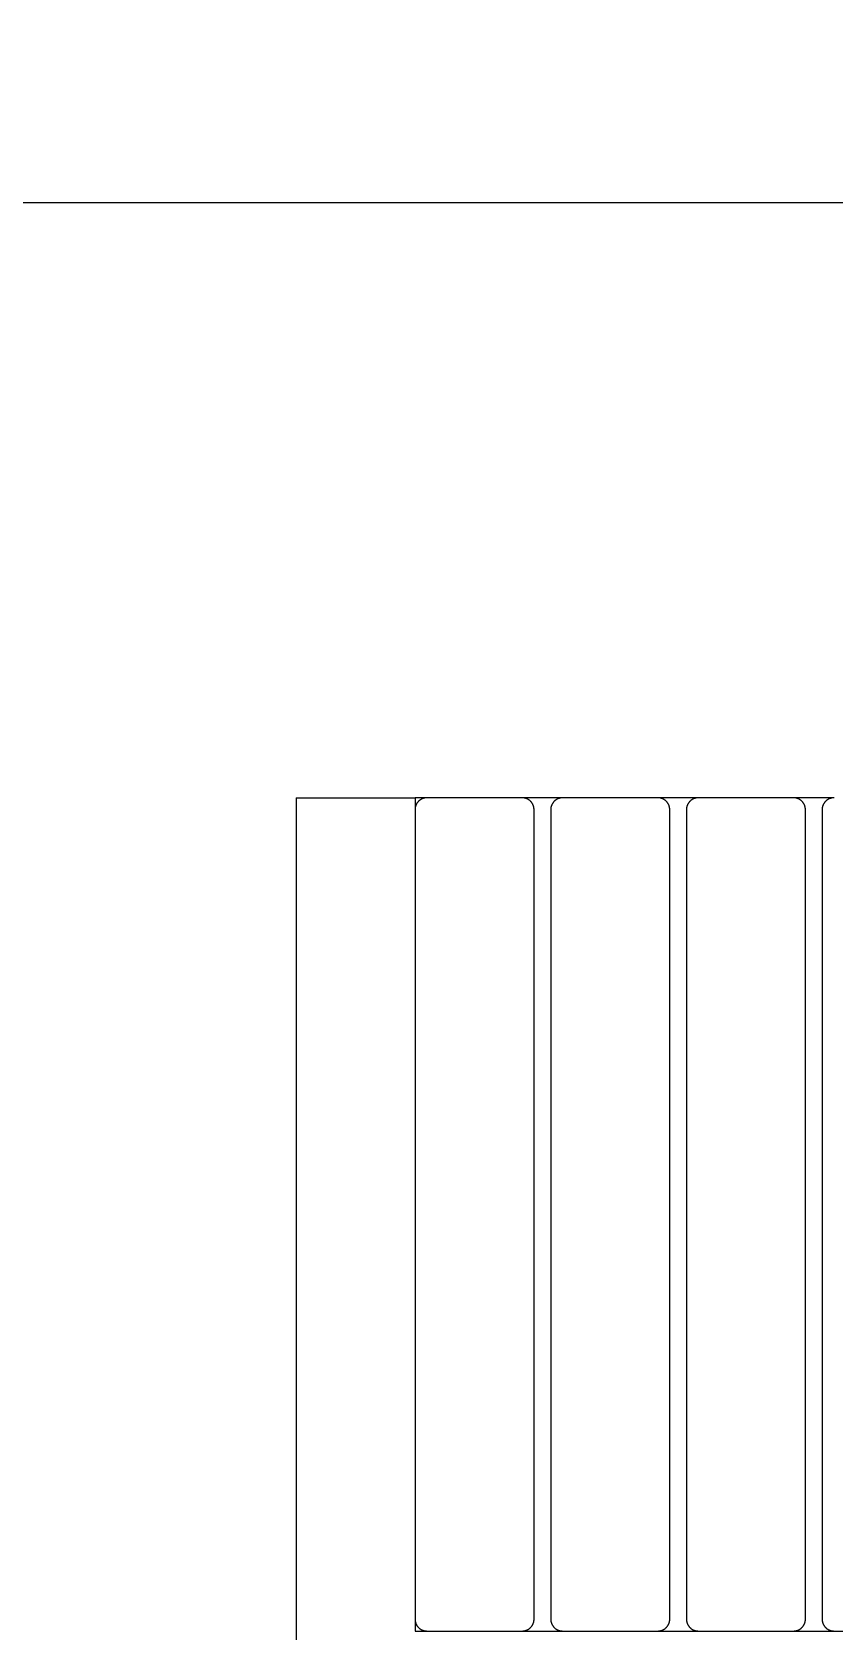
# Model space of a CAD drawing. Header units: millimetres. Extents: x -58335 to 291665, y -66693 to 213307.
# Drawn here: x 155350 to 155687, y -15502 to -14830 of the extents above; entities that cross this region are included whole.
import ezdxf

# ---------------------------------------------------------------- set-up
doc = ezdxf.new("R2010")
doc.units = ezdxf.units.MM
doc.header["$LTSCALE"] = 1000
for name, color, linetype in [('X-SITE$0$-MY-녹지', 254, 'Continuous'), ('X-SITE$0$-MY-보조선', 253, 'Continuous'), ('X-SITE$0$-MY-시설선', 254, 'Continuous'), ('X-SITE$0$-MY-시설선 wood', 254, 'Continuous'), ('X-SITE$0$-MY-포장Hatch', 254, 'Continuous')]:
    doc.layers.add(name, color=color, linetype=linetype)
pattern_1 = [(0, (-29382.5, 14650.24), (317.5, 317.5), [158.75, -476.25]), (90, (-29303.13, 14570.87), (-317.5, 317.5), [158.75, -476.25])]
pattern_2 = [(0, (-13126707.96, 453992), (0, 609.6), []), (90, (-13126707.96, 453992), (-609.6, 609.6), [609.6, -609.6])]

# ---------------------------------------------------------------- blocks, each defined once
blk = doc.blocks.new('X-SITE$0$GPSP-100')
at = {"layer": 'X-SITE$0$-MY-시설선'}
for points in [[(-2895.22, 0), (-2900, 0)], [(-2838.22, 0), (-2854.78, 0)], [(-2781.22, 0), (-2797.78, 0)], [(-2724.22, 0), (-2740.78, 0)], [(-2950, 0), (-2900, 0)], [(-2950, 0), (-2950, -750)], [(-2900, 0), (-2900, -4.78)], [(-2900, -345.22), (-2900, -350)], [(-2900, -350), (-2895.22, -350)], [(-2854.78, -350), (-2838.22, -350)], [(-2797.78, -350), (-2781.22, -350)], [(-2740.78, -350), (-2724.22, -350)]]:
    blk.add_lwpolyline(points, dxfattribs=at)
at = {"layer": 'X-SITE$0$-MY-시설선 wood'}
for points in [[(-2895, 0), (-2895.11, 0), (-2895.22, 0), (-2895.34, -0.01), (-2895.45, -0.02), (-2895.56, -0.03), (-2895.68, -0.05), (-2895.79, -0.06), (-2895.91, -0.08), (-2896.03, -0.11), (-2896.14, -0.13), (-2896.26, -0.16), (-2896.38, -0.19), (-2896.49, -0.23), (-2896.61, -0.27), (-2896.72, -0.31), (-2896.84, -0.35), (-2896.96, -0.4), (-2897.07, -0.45), (-2897.18, -0.5), (-2897.3, -0.56), (-2897.41, -0.62), (-2897.52, -0.68), (-2897.63, -0.75), (-2897.74, -0.82), (-2897.84, -0.89), (-2897.95, -0.96), (-2898.05, -1.04), (-2898.15, -1.12), (-2898.25, -1.2), (-2898.35, -1.29), (-2898.44, -1.37), (-2898.54, -1.46), (-2898.63, -1.56), (-2898.71, -1.65), (-2898.8, -1.75), (-2898.88, -1.85), (-2898.96, -1.95), (-2899.04, -2.05), (-2899.11, -2.16), (-2899.18, -2.26), (-2899.25, -2.37), (-2899.32, -2.48), (-2899.38, -2.59), (-2899.44, -2.7), (-2899.5, -2.82), (-2899.55, -2.93), (-2899.6, -3.04), (-2899.65, -3.16), (-2899.69, -3.28), (-2899.73, -3.39), (-2899.77, -3.51), (-2899.81, -3.62), (-2899.84, -3.74), (-2899.87, -3.86), (-2899.89, -3.97), (-2899.92, -4.09), (-2899.94, -4.21), (-2899.95, -4.32), (-2899.97, -4.44), (-2899.98, -4.55), (-2899.99, -4.66), (-2900, -4.78), (-2900, -4.89), (-2900, -5)], [(-2855, 0), (-2895, 0)], [(-2850, -5), (-2850, -4.89), (-2850, -4.78), (-2850.01, -4.66), (-2850.02, -4.55), (-2850.03, -4.44), (-2850.05, -4.32), (-2850.06, -4.21), (-2850.08, -4.09), (-2850.11, -3.97), (-2850.13, -3.86), (-2850.16, -3.74), (-2850.19, -3.62), (-2850.23, -3.51), (-2850.27, -3.39), (-2850.31, -3.28), (-2850.35, -3.16), (-2850.4, -3.04), (-2850.45, -2.93), (-2850.5, -2.82), (-2850.56, -2.7), (-2850.62, -2.59), (-2850.68, -2.48), (-2850.75, -2.37), (-2850.82, -2.26), (-2850.89, -2.16), (-2850.96, -2.05), (-2851.04, -1.95), (-2851.12, -1.85), (-2851.2, -1.75), (-2851.29, -1.65), (-2851.37, -1.56), (-2851.46, -1.46), (-2851.56, -1.37), (-2851.65, -1.29), (-2851.75, -1.2), (-2851.85, -1.12), (-2851.95, -1.04), (-2852.05, -0.96), (-2852.16, -0.89), (-2852.26, -0.82), (-2852.37, -0.75), (-2852.48, -0.68), (-2852.59, -0.62), (-2852.7, -0.56), (-2852.82, -0.5), (-2852.93, -0.45), (-2853.04, -0.4), (-2853.16, -0.35), (-2853.28, -0.31), (-2853.39, -0.27), (-2853.51, -0.23), (-2853.62, -0.19), (-2853.74, -0.16), (-2853.86, -0.13), (-2853.97, -0.11), (-2854.09, -0.08), (-2854.21, -0.06), (-2854.32, -0.05), (-2854.44, -0.03), (-2854.55, -0.02), (-2854.66, -0.01), (-2854.78, 0), (-2854.89, 0), (-2855, 0)], [(-2838, 0), (-2838.11, 0), (-2838.22, 0), (-2838.34, -0.01), (-2838.45, -0.02), (-2838.56, -0.03), (-2838.68, -0.05), (-2838.79, -0.06), (-2838.91, -0.08), (-2839.03, -0.11), (-2839.14, -0.13), (-2839.26, -0.16), (-2839.38, -0.19), (-2839.49, -0.23), (-2839.61, -0.27), (-2839.72, -0.31), (-2839.84, -0.35), (-2839.96, -0.4), (-2840.07, -0.45), (-2840.18, -0.5), (-2840.3, -0.56), (-2840.41, -0.62), (-2840.52, -0.68), (-2840.63, -0.75), (-2840.74, -0.82), (-2840.84, -0.89), (-2840.95, -0.96), (-2841.05, -1.04), (-2841.15, -1.12), (-2841.25, -1.2), (-2841.35, -1.29), (-2841.44, -1.37), (-2841.54, -1.46), (-2841.63, -1.56), (-2841.71, -1.65), (-2841.8, -1.75), (-2841.88, -1.85), (-2841.96, -1.95), (-2842.04, -2.05), (-2842.11, -2.16), (-2842.18, -2.26), (-2842.25, -2.37), (-2842.32, -2.48), (-2842.38, -2.59), (-2842.44, -2.7), (-2842.5, -2.82), (-2842.55, -2.93), (-2842.6, -3.04), (-2842.65, -3.16), (-2842.69, -3.28), (-2842.73, -3.39), (-2842.77, -3.51), (-2842.81, -3.62), (-2842.84, -3.74), (-2842.87, -3.86), (-2842.89, -3.97), (-2842.92, -4.09), (-2842.94, -4.21), (-2842.95, -4.32), (-2842.97, -4.44), (-2842.98, -4.55), (-2842.99, -4.66), (-2843, -4.78), (-2843, -4.89), (-2843, -5)], [(-2798, 0), (-2838, 0)], [(-2793, -5), (-2793, -4.89), (-2793, -4.78), (-2793.01, -4.66), (-2793.02, -4.55), (-2793.03, -4.44), (-2793.05, -4.32), (-2793.06, -4.21), (-2793.08, -4.09), (-2793.11, -3.97), (-2793.13, -3.86), (-2793.16, -3.74), (-2793.19, -3.62), (-2793.23, -3.51), (-2793.27, -3.39), (-2793.31, -3.28), (-2793.35, -3.16), (-2793.4, -3.04), (-2793.45, -2.93), (-2793.5, -2.82), (-2793.56, -2.7), (-2793.62, -2.59), (-2793.68, -2.48), (-2793.75, -2.37), (-2793.82, -2.26), (-2793.89, -2.16), (-2793.96, -2.05), (-2794.04, -1.95), (-2794.12, -1.85), (-2794.2, -1.75), (-2794.29, -1.65), (-2794.37, -1.56), (-2794.46, -1.46), (-2794.56, -1.37), (-2794.65, -1.29), (-2794.75, -1.2), (-2794.85, -1.12), (-2794.95, -1.04), (-2795.05, -0.96), (-2795.16, -0.89), (-2795.26, -0.82), (-2795.37, -0.75), (-2795.48, -0.68), (-2795.59, -0.62), (-2795.7, -0.56), (-2795.82, -0.5), (-2795.93, -0.45), (-2796.04, -0.4), (-2796.16, -0.35), (-2796.28, -0.31), (-2796.39, -0.27), (-2796.51, -0.23), (-2796.62, -0.19), (-2796.74, -0.16), (-2796.86, -0.13), (-2796.97, -0.11), (-2797.09, -0.08), (-2797.21, -0.06), (-2797.32, -0.05), (-2797.44, -0.03), (-2797.55, -0.02), (-2797.66, -0.01), (-2797.78, 0), (-2797.89, 0), (-2798, 0)], [(-2781, 0), (-2781.11, 0), (-2781.22, 0), (-2781.34, -0.01), (-2781.45, -0.02), (-2781.56, -0.03), (-2781.68, -0.05), (-2781.79, -0.06), (-2781.91, -0.08), (-2782.03, -0.11), (-2782.14, -0.13), (-2782.26, -0.16), (-2782.38, -0.19), (-2782.49, -0.23), (-2782.61, -0.27), (-2782.72, -0.31), (-2782.84, -0.35), (-2782.96, -0.4), (-2783.07, -0.45), (-2783.18, -0.5), (-2783.3, -0.56), (-2783.41, -0.62), (-2783.52, -0.68), (-2783.63, -0.75), (-2783.74, -0.82), (-2783.84, -0.89), (-2783.95, -0.96), (-2784.05, -1.04), (-2784.15, -1.12), (-2784.25, -1.2), (-2784.35, -1.29), (-2784.44, -1.37), (-2784.54, -1.46), (-2784.63, -1.56), (-2784.71, -1.65), (-2784.8, -1.75), (-2784.88, -1.85), (-2784.96, -1.95), (-2785.04, -2.05), (-2785.11, -2.16), (-2785.18, -2.26), (-2785.25, -2.37), (-2785.32, -2.48), (-2785.38, -2.59), (-2785.44, -2.7), (-2785.5, -2.82), (-2785.55, -2.93), (-2785.6, -3.04), (-2785.65, -3.16), (-2785.69, -3.28), (-2785.73, -3.39), (-2785.77, -3.51), (-2785.81, -3.62), (-2785.84, -3.74), (-2785.87, -3.86), (-2785.89, -3.97), (-2785.92, -4.09), (-2785.94, -4.21), (-2785.95, -4.32), (-2785.97, -4.44), (-2785.98, -4.55), (-2785.99, -4.66), (-2786, -4.78), (-2786, -4.89), (-2786, -5)], [(-2741, 0), (-2781, 0)], [(-2736, -5), (-2736, -4.89), (-2736, -4.78), (-2736.01, -4.66), (-2736.02, -4.55), (-2736.03, -4.44), (-2736.05, -4.32), (-2736.06, -4.21), (-2736.08, -4.09), (-2736.11, -3.97), (-2736.13, -3.86), (-2736.16, -3.74), (-2736.19, -3.62), (-2736.23, -3.51), (-2736.27, -3.39), (-2736.31, -3.28), (-2736.35, -3.16), (-2736.4, -3.04), (-2736.45, -2.93), (-2736.5, -2.82), (-2736.56, -2.7), (-2736.62, -2.59), (-2736.68, -2.48), (-2736.75, -2.37), (-2736.82, -2.26), (-2736.89, -2.16), (-2736.96, -2.05), (-2737.04, -1.95), (-2737.12, -1.85), (-2737.2, -1.75), (-2737.29, -1.65), (-2737.37, -1.56), (-2737.46, -1.46), (-2737.56, -1.37), (-2737.65, -1.29), (-2737.75, -1.2), (-2737.85, -1.12), (-2737.95, -1.04), (-2738.05, -0.96), (-2738.16, -0.89), (-2738.26, -0.82), (-2738.37, -0.75), (-2738.48, -0.68), (-2738.59, -0.62), (-2738.7, -0.56), (-2738.82, -0.5), (-2738.93, -0.45), (-2739.04, -0.4), (-2739.16, -0.35), (-2739.28, -0.31), (-2739.39, -0.27), (-2739.51, -0.23), (-2739.62, -0.19), (-2739.74, -0.16), (-2739.86, -0.13), (-2739.97, -0.11), (-2740.09, -0.08), (-2740.21, -0.06), (-2740.32, -0.05), (-2740.44, -0.03), (-2740.55, -0.02), (-2740.66, -0.01), (-2740.78, 0), (-2740.89, 0), (-2741, 0)], [(-2724, 0), (-2724.11, 0), (-2724.22, 0), (-2724.34, -0.01), (-2724.45, -0.02), (-2724.56, -0.03), (-2724.68, -0.05), (-2724.79, -0.06), (-2724.91, -0.08), (-2725.03, -0.11), (-2725.14, -0.13), (-2725.26, -0.16), (-2725.38, -0.19), (-2725.49, -0.23), (-2725.61, -0.27), (-2725.72, -0.31), (-2725.84, -0.35), (-2725.96, -0.4), (-2726.07, -0.45), (-2726.18, -0.5), (-2726.3, -0.56), (-2726.41, -0.62), (-2726.52, -0.68), (-2726.63, -0.75), (-2726.74, -0.82), (-2726.84, -0.89), (-2726.95, -0.96), (-2727.05, -1.04), (-2727.15, -1.12), (-2727.25, -1.2), (-2727.35, -1.29), (-2727.44, -1.37), (-2727.54, -1.46), (-2727.63, -1.56), (-2727.71, -1.65), (-2727.8, -1.75), (-2727.88, -1.85), (-2727.96, -1.95), (-2728.04, -2.05), (-2728.11, -2.16), (-2728.18, -2.26), (-2728.25, -2.37), (-2728.32, -2.48), (-2728.38, -2.59), (-2728.44, -2.7), (-2728.5, -2.82), (-2728.55, -2.93), (-2728.6, -3.04), (-2728.65, -3.16), (-2728.69, -3.28), (-2728.73, -3.39), (-2728.77, -3.51), (-2728.81, -3.62), (-2728.84, -3.74), (-2728.87, -3.86), (-2728.89, -3.97), (-2728.92, -4.09), (-2728.94, -4.21), (-2728.95, -4.32), (-2728.97, -4.44), (-2728.98, -4.55), (-2728.99, -4.66), (-2729, -4.78), (-2729, -4.89), (-2729, -5)], [(-2900, -5), (-2900, -345)], [(-2850, -345), (-2850, -5)], [(-2843, -5), (-2843, -345)], [(-2793, -345), (-2793, -5)], [(-2786, -5), (-2786, -345)], [(-2736, -345), (-2736, -5)], [(-2729, -5), (-2729, -345)], [(-2900, -345), (-2900, -345.11), (-2900, -345.22), (-2899.99, -345.34), (-2899.98, -345.45), (-2899.97, -345.56), (-2899.95, -345.68), (-2899.94, -345.79), (-2899.92, -345.91), (-2899.89, -346.03), (-2899.87, -346.14), (-2899.84, -346.26), (-2899.81, -346.38), (-2899.77, -346.49), (-2899.73, -346.61), (-2899.69, -346.72), (-2899.65, -346.84), (-2899.6, -346.96), (-2899.55, -347.07), (-2899.5, -347.18), (-2899.44, -347.3), (-2899.38, -347.41), (-2899.32, -347.52), (-2899.25, -347.63), (-2899.18, -347.74), (-2899.11, -347.84), (-2899.04, -347.95), (-2898.96, -348.05), (-2898.88, -348.15), (-2898.8, -348.25), (-2898.71, -348.35), (-2898.63, -348.44), (-2898.54, -348.54), (-2898.44, -348.63), (-2898.35, -348.71), (-2898.25, -348.8), (-2898.15, -348.88), (-2898.05, -348.96), (-2897.95, -349.04), (-2897.84, -349.11), (-2897.74, -349.18), (-2897.63, -349.25), (-2897.52, -349.32), (-2897.41, -349.38), (-2897.3, -349.44), (-2897.18, -349.5), (-2897.07, -349.55), (-2896.96, -349.6), (-2896.84, -349.65), (-2896.72, -349.69), (-2896.61, -349.73), (-2896.49, -349.77), (-2896.38, -349.81), (-2896.26, -349.84), (-2896.14, -349.87), (-2896.03, -349.89), (-2895.91, -349.92), (-2895.79, -349.94), (-2895.68, -349.95), (-2895.56, -349.97), (-2895.45, -349.98), (-2895.34, -349.99), (-2895.22, -350), (-2895.11, -350), (-2895, -350)], [(-2855, -350), (-2854.89, -350), (-2854.78, -350), (-2854.66, -349.99), (-2854.55, -349.98), (-2854.44, -349.97), (-2854.32, -349.95), (-2854.21, -349.94), (-2854.09, -349.92), (-2853.97, -349.89), (-2853.86, -349.87), (-2853.74, -349.84), (-2853.62, -349.81), (-2853.51, -349.77), (-2853.39, -349.73), (-2853.28, -349.69), (-2853.16, -349.65), (-2853.04, -349.6), (-2852.93, -349.55), (-2852.82, -349.5), (-2852.7, -349.44), (-2852.59, -349.38), (-2852.48, -349.32), (-2852.37, -349.25), (-2852.26, -349.18), (-2852.16, -349.11), (-2852.05, -349.04), (-2851.95, -348.96), (-2851.85, -348.88), (-2851.75, -348.8), (-2851.65, -348.71), (-2851.56, -348.63), (-2851.46, -348.54), (-2851.37, -348.44), (-2851.29, -348.35), (-2851.2, -348.25), (-2851.12, -348.15), (-2851.04, -348.05), (-2850.96, -347.95), (-2850.89, -347.84), (-2850.82, -347.74), (-2850.75, -347.63), (-2850.68, -347.52), (-2850.62, -347.41), (-2850.56, -347.3), (-2850.5, -347.18), (-2850.45, -347.07), (-2850.4, -346.96), (-2850.35, -346.84), (-2850.31, -346.72), (-2850.27, -346.61), (-2850.23, -346.49), (-2850.19, -346.38), (-2850.16, -346.26), (-2850.13, -346.14), (-2850.11, -346.03), (-2850.08, -345.91), (-2850.06, -345.79), (-2850.05, -345.68), (-2850.03, -345.56), (-2850.02, -345.45), (-2850.01, -345.34), (-2850, -345.22), (-2850, -345.11), (-2850, -345)], [(-2843, -345), (-2843, -345.11), (-2843, -345.22), (-2842.99, -345.34), (-2842.98, -345.45), (-2842.97, -345.56), (-2842.95, -345.68), (-2842.94, -345.79), (-2842.92, -345.91), (-2842.89, -346.03), (-2842.87, -346.14), (-2842.84, -346.26), (-2842.81, -346.38), (-2842.77, -346.49), (-2842.73, -346.61), (-2842.69, -346.72), (-2842.65, -346.84), (-2842.6, -346.96), (-2842.55, -347.07), (-2842.5, -347.18), (-2842.44, -347.3), (-2842.38, -347.41), (-2842.32, -347.52), (-2842.25, -347.63), (-2842.18, -347.74), (-2842.11, -347.84), (-2842.04, -347.95), (-2841.96, -348.05), (-2841.88, -348.15), (-2841.8, -348.25), (-2841.71, -348.35), (-2841.63, -348.44), (-2841.54, -348.54), (-2841.44, -348.63), (-2841.35, -348.71), (-2841.25, -348.8), (-2841.15, -348.88), (-2841.05, -348.96), (-2840.95, -349.04), (-2840.84, -349.11), (-2840.74, -349.18), (-2840.63, -349.25), (-2840.52, -349.32), (-2840.41, -349.38), (-2840.3, -349.44), (-2840.18, -349.5), (-2840.07, -349.55), (-2839.96, -349.6), (-2839.84, -349.65), (-2839.72, -349.69), (-2839.61, -349.73), (-2839.49, -349.77), (-2839.38, -349.81), (-2839.26, -349.84), (-2839.14, -349.87), (-2839.03, -349.89), (-2838.91, -349.92), (-2838.79, -349.94), (-2838.68, -349.95), (-2838.56, -349.97), (-2838.45, -349.98), (-2838.34, -349.99), (-2838.22, -350), (-2838.11, -350), (-2838, -350)], [(-2798, -350), (-2797.89, -350), (-2797.78, -350), (-2797.66, -349.99), (-2797.55, -349.98), (-2797.44, -349.97), (-2797.32, -349.95), (-2797.21, -349.94), (-2797.09, -349.92), (-2796.97, -349.89), (-2796.86, -349.87), (-2796.74, -349.84), (-2796.62, -349.81), (-2796.51, -349.77), (-2796.39, -349.73), (-2796.28, -349.69), (-2796.16, -349.65), (-2796.04, -349.6), (-2795.93, -349.55), (-2795.82, -349.5), (-2795.7, -349.44), (-2795.59, -349.38), (-2795.48, -349.32), (-2795.37, -349.25), (-2795.26, -349.18), (-2795.16, -349.11), (-2795.05, -349.04), (-2794.95, -348.96), (-2794.85, -348.88), (-2794.75, -348.8), (-2794.65, -348.71), (-2794.56, -348.63), (-2794.46, -348.54), (-2794.37, -348.44), (-2794.29, -348.35), (-2794.2, -348.25), (-2794.12, -348.15), (-2794.04, -348.05), (-2793.96, -347.95), (-2793.89, -347.84), (-2793.82, -347.74), (-2793.75, -347.63), (-2793.68, -347.52), (-2793.62, -347.41), (-2793.56, -347.3), (-2793.5, -347.18), (-2793.45, -347.07), (-2793.4, -346.96), (-2793.35, -346.84), (-2793.31, -346.72), (-2793.27, -346.61), (-2793.23, -346.49), (-2793.19, -346.38), (-2793.16, -346.26), (-2793.13, -346.14), (-2793.11, -346.03), (-2793.08, -345.91), (-2793.06, -345.79), (-2793.05, -345.68), (-2793.03, -345.56), (-2793.02, -345.45), (-2793.01, -345.34), (-2793, -345.22), (-2793, -345.11), (-2793, -345)], [(-2786, -345), (-2786, -345.11), (-2786, -345.22), (-2785.99, -345.34), (-2785.98, -345.45), (-2785.97, -345.56), (-2785.95, -345.68), (-2785.94, -345.79), (-2785.92, -345.91), (-2785.89, -346.03), (-2785.87, -346.14), (-2785.84, -346.26), (-2785.81, -346.38), (-2785.77, -346.49), (-2785.73, -346.61), (-2785.69, -346.72), (-2785.65, -346.84), (-2785.6, -346.96), (-2785.55, -347.07), (-2785.5, -347.18), (-2785.44, -347.3), (-2785.38, -347.41), (-2785.32, -347.52), (-2785.25, -347.63), (-2785.18, -347.74), (-2785.11, -347.84), (-2785.04, -347.95), (-2784.96, -348.05), (-2784.88, -348.15), (-2784.8, -348.25), (-2784.71, -348.35), (-2784.63, -348.44), (-2784.54, -348.54), (-2784.44, -348.63), (-2784.35, -348.71), (-2784.25, -348.8), (-2784.15, -348.88), (-2784.05, -348.96), (-2783.95, -349.04), (-2783.84, -349.11), (-2783.74, -349.18), (-2783.63, -349.25), (-2783.52, -349.32), (-2783.41, -349.38), (-2783.3, -349.44), (-2783.18, -349.5), (-2783.07, -349.55), (-2782.96, -349.6), (-2782.84, -349.65), (-2782.72, -349.69), (-2782.61, -349.73), (-2782.49, -349.77), (-2782.38, -349.81), (-2782.26, -349.84), (-2782.14, -349.87), (-2782.03, -349.89), (-2781.91, -349.92), (-2781.79, -349.94), (-2781.68, -349.95), (-2781.56, -349.97), (-2781.45, -349.98), (-2781.34, -349.99), (-2781.22, -350), (-2781.11, -350), (-2781, -350)], [(-2741, -350), (-2740.89, -350), (-2740.78, -350), (-2740.66, -349.99), (-2740.55, -349.98), (-2740.44, -349.97), (-2740.32, -349.95), (-2740.21, -349.94), (-2740.09, -349.92), (-2739.97, -349.89), (-2739.86, -349.87), (-2739.74, -349.84), (-2739.62, -349.81), (-2739.51, -349.77), (-2739.39, -349.73), (-2739.28, -349.69), (-2739.16, -349.65), (-2739.04, -349.6), (-2738.93, -349.55), (-2738.82, -349.5), (-2738.7, -349.44), (-2738.59, -349.38), (-2738.48, -349.32), (-2738.37, -349.25), (-2738.26, -349.18), (-2738.16, -349.11), (-2738.05, -349.04), (-2737.95, -348.96), (-2737.85, -348.88), (-2737.75, -348.8), (-2737.65, -348.71), (-2737.56, -348.63), (-2737.46, -348.54), (-2737.37, -348.44), (-2737.29, -348.35), (-2737.2, -348.25), (-2737.12, -348.15), (-2737.04, -348.05), (-2736.96, -347.95), (-2736.89, -347.84), (-2736.82, -347.74), (-2736.75, -347.63), (-2736.68, -347.52), (-2736.62, -347.41), (-2736.56, -347.3), (-2736.5, -347.18), (-2736.45, -347.07), (-2736.4, -346.96), (-2736.35, -346.84), (-2736.31, -346.72), (-2736.27, -346.61), (-2736.23, -346.49), (-2736.19, -346.38), (-2736.16, -346.26), (-2736.13, -346.14), (-2736.11, -346.03), (-2736.08, -345.91), (-2736.06, -345.79), (-2736.05, -345.68), (-2736.03, -345.56), (-2736.02, -345.45), (-2736.01, -345.34), (-2736, -345.22), (-2736, -345.11), (-2736, -345)], [(-2729, -345), (-2729, -345.11), (-2729, -345.22), (-2728.99, -345.34), (-2728.98, -345.45), (-2728.97, -345.56), (-2728.95, -345.68), (-2728.94, -345.79), (-2728.92, -345.91), (-2728.89, -346.03), (-2728.87, -346.14), (-2728.84, -346.26), (-2728.81, -346.38), (-2728.77, -346.49), (-2728.73, -346.61), (-2728.69, -346.72), (-2728.65, -346.84), (-2728.6, -346.96), (-2728.55, -347.07), (-2728.5, -347.18), (-2728.44, -347.3), (-2728.38, -347.41), (-2728.32, -347.52), (-2728.25, -347.63), (-2728.18, -347.74), (-2728.11, -347.84), (-2728.04, -347.95), (-2727.96, -348.05), (-2727.88, -348.15), (-2727.8, -348.25), (-2727.71, -348.35), (-2727.63, -348.44), (-2727.54, -348.54), (-2727.44, -348.63), (-2727.35, -348.71), (-2727.25, -348.8), (-2727.15, -348.88), (-2727.05, -348.96), (-2726.95, -349.04), (-2726.84, -349.11), (-2726.74, -349.18), (-2726.63, -349.25), (-2726.52, -349.32), (-2726.41, -349.38), (-2726.3, -349.44), (-2726.18, -349.5), (-2726.07, -349.55), (-2725.96, -349.6), (-2725.84, -349.65), (-2725.72, -349.69), (-2725.61, -349.73), (-2725.49, -349.77), (-2725.38, -349.81), (-2725.26, -349.84), (-2725.14, -349.87), (-2725.03, -349.89), (-2724.91, -349.92), (-2724.79, -349.94), (-2724.68, -349.95), (-2724.56, -349.97), (-2724.45, -349.98), (-2724.34, -349.99), (-2724.22, -350), (-2724.11, -350), (-2724, -350)], [(-2895, -350), (-2855, -350)], [(-2838, -350), (-2798, -350)], [(-2781, -350), (-2741, -350)], [(-2724, -350), (-2684, -350)]]:
    blk.add_lwpolyline(points, dxfattribs=at)
blk = doc.blocks.new('X-SITE$0$240910_L-1F')
at = {"layer": 'X-SITE$0$-MY-녹지'}
h = blk.add_hatch(dxfattribs=at)
h.set_pattern_fill('CROSS', color=256, scale=50, style=2)
h.set_pattern_definition(pattern_1)
edge = h.paths.add_edge_path()
edge.add_line((167850, -2045.25), (167850, 3516.56))
edge.add_arc((169000, 3516.56), 1150, 135, 180, ccw=False)
edge.add_line((168186.83, 4329.73), (170751.04, 6893.95))
edge.add_arc((170150, 7494.99), 850, 315, 360)
edge.add_line((171000, 7494.99), (171000, 10430.77))
edge.add_arc((170650, 10430.77), 350, 0, 90)
edge.add_line((170650, 10780.77), (169000, 10780.77))
edge.add_line((169000, 10780.77), (169000, 15580.77))
edge.add_line((169000, 15580.77), (171150, 15580.77))
edge.add_arc((171150, 15930.77), 350, 270, 360)
edge.add_line((171500, 15930.77), (171500, 18665.51))
edge.add_line((171500, 18665.51), (172500, 19665.51))
edge.add_line((172500, 19665.51), (172500, 33574.84))
edge.add_arc((171500, 32018.4), 1850, 57.27956, 90)
edge.add_line((171500, 33868.4), (163650, 33868.4))
edge.add_line((163650, 33868.4), (163650, -2251.6))
edge.add_line((163650, -2251.6), (118350, -2251.6))
edge.add_line((118350, -2251.6), (118350, 24610.81))
edge.add_arc((118000, 24610.81), 350, 0, 134.56562)
edge.add_line((117754.4, 24860.17), (112674.6, 19856.82))
edge.add_arc((113271.07, 19251.24), 850, 134.56562, 180)
edge.add_line((112421.07, 19251.24), (112421.07, -3601.59))
edge.add_arc((113271.07, -3601.59), 850, 180, 270)
edge.add_line((113271.07, -4451.59), (115271.08, -4451.59))
edge.add_line((115271.08, -4451.59), (117627.53, -6101.59))
edge.add_line((117627.53, -6101.59), (164145.73, -6101.6))
edge.add_line((164145.73, -6101.6), (167601.04, -2646.29))
edge.add_arc((167000, -2045.25), 850, 314.99999, 360)
h = blk.add_hatch(dxfattribs=at)
h.set_pattern_fill('CROSS', color=256, scale=50, style=2)
h.set_pattern_definition(pattern_1)
edge = h.paths.add_edge_path()
edge.add_line((167850, -2045.25), (167850, 3516.56))
edge.add_arc((169000, 3516.56), 1150, 135, 180, ccw=False)
edge.add_line((168186.83, 4329.73), (170751.04, 6893.95))
edge.add_arc((170150, 7494.99), 850, 315, 360)
edge.add_line((171000, 7494.99), (171000, 10430.77))
edge.add_arc((170650, 10430.77), 350, 0, 90)
edge.add_line((170650, 10780.77), (169000, 10780.77))
edge.add_line((169000, 10780.77), (169000, 15580.77))
edge.add_line((169000, 15580.77), (171150, 15580.77))
edge.add_arc((171150, 15930.77), 350, 270, 360)
edge.add_line((171500, 15930.77), (171500, 18665.51))
edge.add_line((171500, 18665.51), (172500, 19665.51))
edge.add_line((172500, 19665.51), (172500, 33574.84))
edge.add_arc((171500, 32018.4), 1850, 57.27956, 90)
edge.add_line((171500, 33868.4), (163650, 33868.4))
edge.add_line((163650, 33868.4), (163650, -2251.6))
edge.add_line((163650, -2251.6), (118350, -2251.6))
edge.add_line((118350, -2251.6), (118350, 24610.81))
edge.add_arc((118000, 24610.81), 350, 0, 134.56562)
edge.add_line((117754.4, 24860.17), (112674.6, 19856.82))
edge.add_arc((113271.07, 19251.24), 850, 134.56562, 180)
edge.add_line((112421.07, 19251.24), (112421.07, -3601.59))
edge.add_arc((113271.07, -3601.59), 850, 180, 270)
edge.add_line((113271.07, -4451.59), (115271.08, -4451.59))
edge.add_line((115271.08, -4451.59), (117627.53, -6101.59))
edge.add_line((117627.53, -6101.59), (164145.73, -6101.6))
edge.add_line((164145.73, -6101.6), (167601.04, -2646.29))
edge.add_arc((167000, -2045.25), 850, 314.99999, 360)
at = {"layer": 'X-SITE$0$-MY-포장Hatch'}
h = blk.add_hatch(dxfattribs=at)
h.set_pattern_fill('AR-B816', color=256, scale=3)
h.set_pattern_definition(pattern_2)
edge = h.paths.add_edge_path()
edge.add_line((114771.07, 91155.26), (109271.07, 91155.26))
edge.add_line((109271.07, 91155.26), (109271.07, -3601.59))
edge.add_line((109271.07, -3601.59), (112271.07, -3601.59))
edge.add_line((112271.07, -3601.59), (112271.07, 19251.24))
edge.add_arc((113271.07, 19251.24), 1000, 134.56562, 180, ccw=False)
edge.add_line((112569.34, 19963.68), (114799.35, 22160.13))
edge.add_line((114799.35, 22160.13), (114799.35, 22160.13))
edge.add_line((114799.35, 22160.13), (113395.9, 23585.02))
edge.add_line((113395.9, 23585.02), (113121.93, 23315.18))
edge.add_arc((112771.07, 23671.4), 500, 180, 314.56562, ccw=False)
edge.add_line((112271.07, 23671.4), (112271.07, 37855.26))
edge.add_arc((113271.07, 37855.26), 1000, 90, 180, ccw=False)
edge.add_line((113271.07, 38855.26), (124437.79, 38855.26))
edge.add_line((124437.79, 38855.26), (124437.68, 37955.26))
edge.add_line((124437.68, 37955.26), (126437.79, 37955.26))
edge.add_line((126437.79, 37955.26), (126437.71, 42955.26))
edge.add_line((126437.71, 42955.26), (124437.73, 42955.26))
edge.add_line((124437.73, 42955.26), (124437.73, 41855.26))
edge.add_arc((123437.73, 41855.26), 1000, -90, 0, ccw=False)
edge.add_line((123437.73, 40855.26), (113271.07, 40855.26))
edge.add_arc((113271.07, 41855.26), 1000, 180, 270, ccw=False)
edge.add_line((112271.07, 41855.26), (112271.07, 61555.26))
edge.add_line((112271.07, 61555.26), (114771.07, 61555.26))
edge.add_line((114771.07, 61555.26), (114771.07, 63555.26))
edge.add_line((114771.07, 63555.26), (112271.07, 63555.26))
edge.add_line((112271.07, 63555.26), (112271.07, 85605.26))
edge.add_arc((113271.07, 85605.26), 1000, 90, 180, ccw=False)
edge.add_line((113271.07, 86605.26), (114771.07, 86605.26))
edge.add_line((114771.07, 86605.26), (114771.07, 91155.26))
edge.add_line((114771.07, 91155.26), (114771.07, 91155.26))
edge.add_line((114771.07, 91155.26), (114771.07, 91155.26))
h = blk.add_hatch(dxfattribs=at)
h.set_pattern_fill('AR-B816', color=256, scale=3)
h.set_pattern_definition(pattern_2)
edge = h.paths.add_edge_path()
edge.add_line((114771.07, 61555.26), (114771.07, 63555.26))
edge.add_line((114771.07, 63555.26), (112271.07, 63555.26))
edge.add_line((112271.07, 63555.26), (112271.07, 85605.26))
edge.add_arc((113271.07, 85605.26), 1000, 90, 180, ccw=False)
edge.add_line((113271.07, 86605.26), (114771.07, 86605.26))
edge.add_line((114771.07, 86605.26), (114771.07, 90255.26))
edge.add_line((114771.07, 90255.26), (114771.07, 90255.26))
edge.add_line((114771.07, 90255.26), (114771.07, 91155.26))
edge.add_line((114771.07, 91155.26), (109271.07, 91155.26))
edge.add_line((109271.07, 91155.26), (109271.07, -3601.59))
edge.add_line((109271.07, -3601.59), (112271.07, -3601.59))
edge.add_line((112271.07, -3601.59), (112271.07, 19251.24))
edge.add_arc((113271.07, 19251.24), 1000, 134.56562, 180, ccw=False)
edge.add_line((112569.34, 19963.68), (114799.35, 22160.13))
edge.add_line((114799.35, 22160.13), (114799.35, 22160.13))
edge.add_line((114799.35, 22160.13), (113395.9, 23585.02))
edge.add_line((113395.9, 23585.02), (113121.93, 23315.18))
edge.add_arc((112771.07, 23671.4), 500, 180, 314.56562, ccw=False)
edge.add_line((112271.07, 23671.4), (112271.07, 37855.26))
edge.add_arc((113271.07, 37855.26), 1000, 90, 180, ccw=False)
edge.add_line((113271.07, 38855.26), (124437.79, 38855.26))
edge.add_line((124437.79, 38855.26), (124437.68, 37955.26))
edge.add_line((124437.68, 37955.26), (126437.79, 37955.26))
edge.add_line((126437.79, 37955.26), (126437.71, 42955.26))
edge.add_line((126437.71, 42955.26), (124437.73, 42955.26))
edge.add_line((124437.73, 42955.26), (124437.73, 41855.26))
edge.add_arc((123437.73, 41855.26), 1000, -90, 0, ccw=False)
edge.add_line((123437.73, 40855.26), (113271.07, 40855.26))
edge.add_arc((113271.07, 41855.26), 1000, 180, 270, ccw=False)
edge.add_line((112271.07, 41855.26), (112271.07, 61555.26))
edge.add_line((112271.07, 61555.26), (114771.07, 61555.26))
at = {"layer": 'X-SITE$0$-MY-보조선'}
blk.add_lwpolyline([(118500, -251.6), (163500, -251.6)], dxfattribs=at)
blk.add_lwpolyline([(118500, -251.6), (163500, -251.6)], dxfattribs=at)
at = {"layer": 'X-SITE$0$-MY-시설선'}
blk.add_blockref('X-SITE$0$GPSP-100', (129028.1, -501.6), dxfattribs=at)
blk.add_blockref('X-SITE$0$GPSP-100', (129028.1, -501.6), dxfattribs=at)

msp = doc.modelspace()

# ---------------------------------------------------------------- block references
msp.add_blockref('X-SITE$0$240910_L-1F', (29382.5, -14650.24))

doc.saveas('drawing.dxf')
